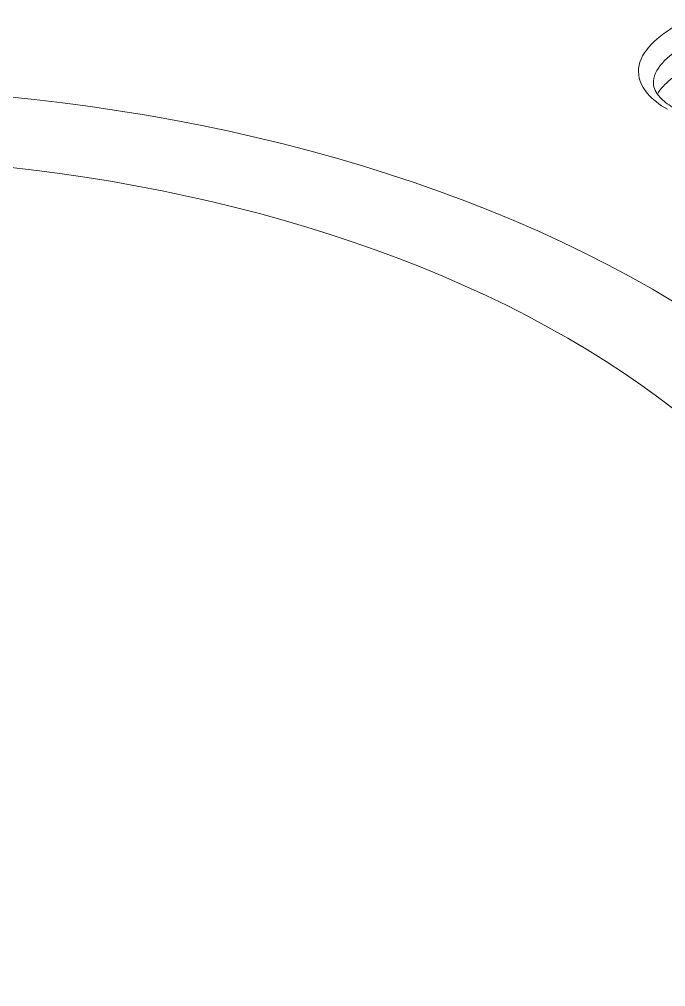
# Model space of a CAD drawing. Header units: inches. Extents: x 0.19 to 7.09, y 0.45 to 4.64.
# Drawn here: x 5.4238 to 5.5088, y 2.9872 to 3.1144 of the extents above; entities that cross this region are included whole.
import ezdxf

# ---------------------------------------------------------------- set-up
doc = ezdxf.new("R2010")
doc.units = ezdxf.units.IN
doc.header["$MEASUREMENT"] = 0

msp = doc.modelspace()

# ---------------------------------------------------------------- linework, layer by layer
at = {"color": 0, "linetype": 'Continuous', "lineweight": 0}
for major_axis in [(0.15748, 0), (0.14173, 0)]:
    msp.add_ellipse((5.3957, 3.01464, -0.69193), major_axis=major_axis, ratio=0.57735, start_param=-2.356194, end_param=3.926991, dxfattribs=at)
for points, knots in [([(5.51048, 3.11383, -0.69193), (5.50774, 3.11225, -0.69193), (5.50541, 3.11022, -0.69193), (5.5051, 3.10685, -0.69193), (5.50581, 3.10483, -0.69193), (5.50795, 3.10321, -0.69193), (5.50899, 3.10261, -0.69193)], [0, 0, 0, 0, 0.0294833, 0.0294833, 0.04442544, 0.05563204, 0.05563204, 0.05563204, 0.05563204]), ([(5.50716, 3.10601, -0.69193), (5.50716, 3.10611, -0.69193), (5.50716, 3.10621, -0.69193), (5.50717, 3.10632, -0.69193), (5.50734, 3.10817, -0.69193), (5.50933, 3.10995, -0.69193), (5.51187, 3.11142, -0.69193)], [-0.03102575, -0.03102575, -0.03102575, -0.03102575, -0.02939453, -0.02939453, -0.02939453, 0, 0, 0, 0]), ([(5.50716, 3.10601, -0.69193), (5.50716, 3.1057, -0.69193), (5.50722, 3.10541, -0.69193), (5.50752, 3.1048, -0.69193), (5.50772, 3.10449, -0.69193), (5.50844, 3.10374, -0.69193), (5.50902, 3.10328, -0.69193), (5.50979, 3.10281, -0.69193), (5.50988, 3.10276, -0.69193), (5.50997, 3.10271, -0.69193)], [0, 0, 0, 0, 0.002686954, 0.002686954, 0.004982099, 0.004982099, 0.008126555, 0.008126555, 0.008519572, 0.008519572, 0.008519572, 0.008519572])]:
    msp.add_open_spline(points, degree=3, knots=knots, dxfattribs=at)
msp.add_open_spline([(5.51187, 3.10821, -0.69193), (5.51018, 3.10723, -0.69193), (5.50847, 3.10602, -0.69193), (5.50767, 3.10459, -0.69193)], degree=3, dxfattribs=at)

doc.saveas('drawing.dxf')
